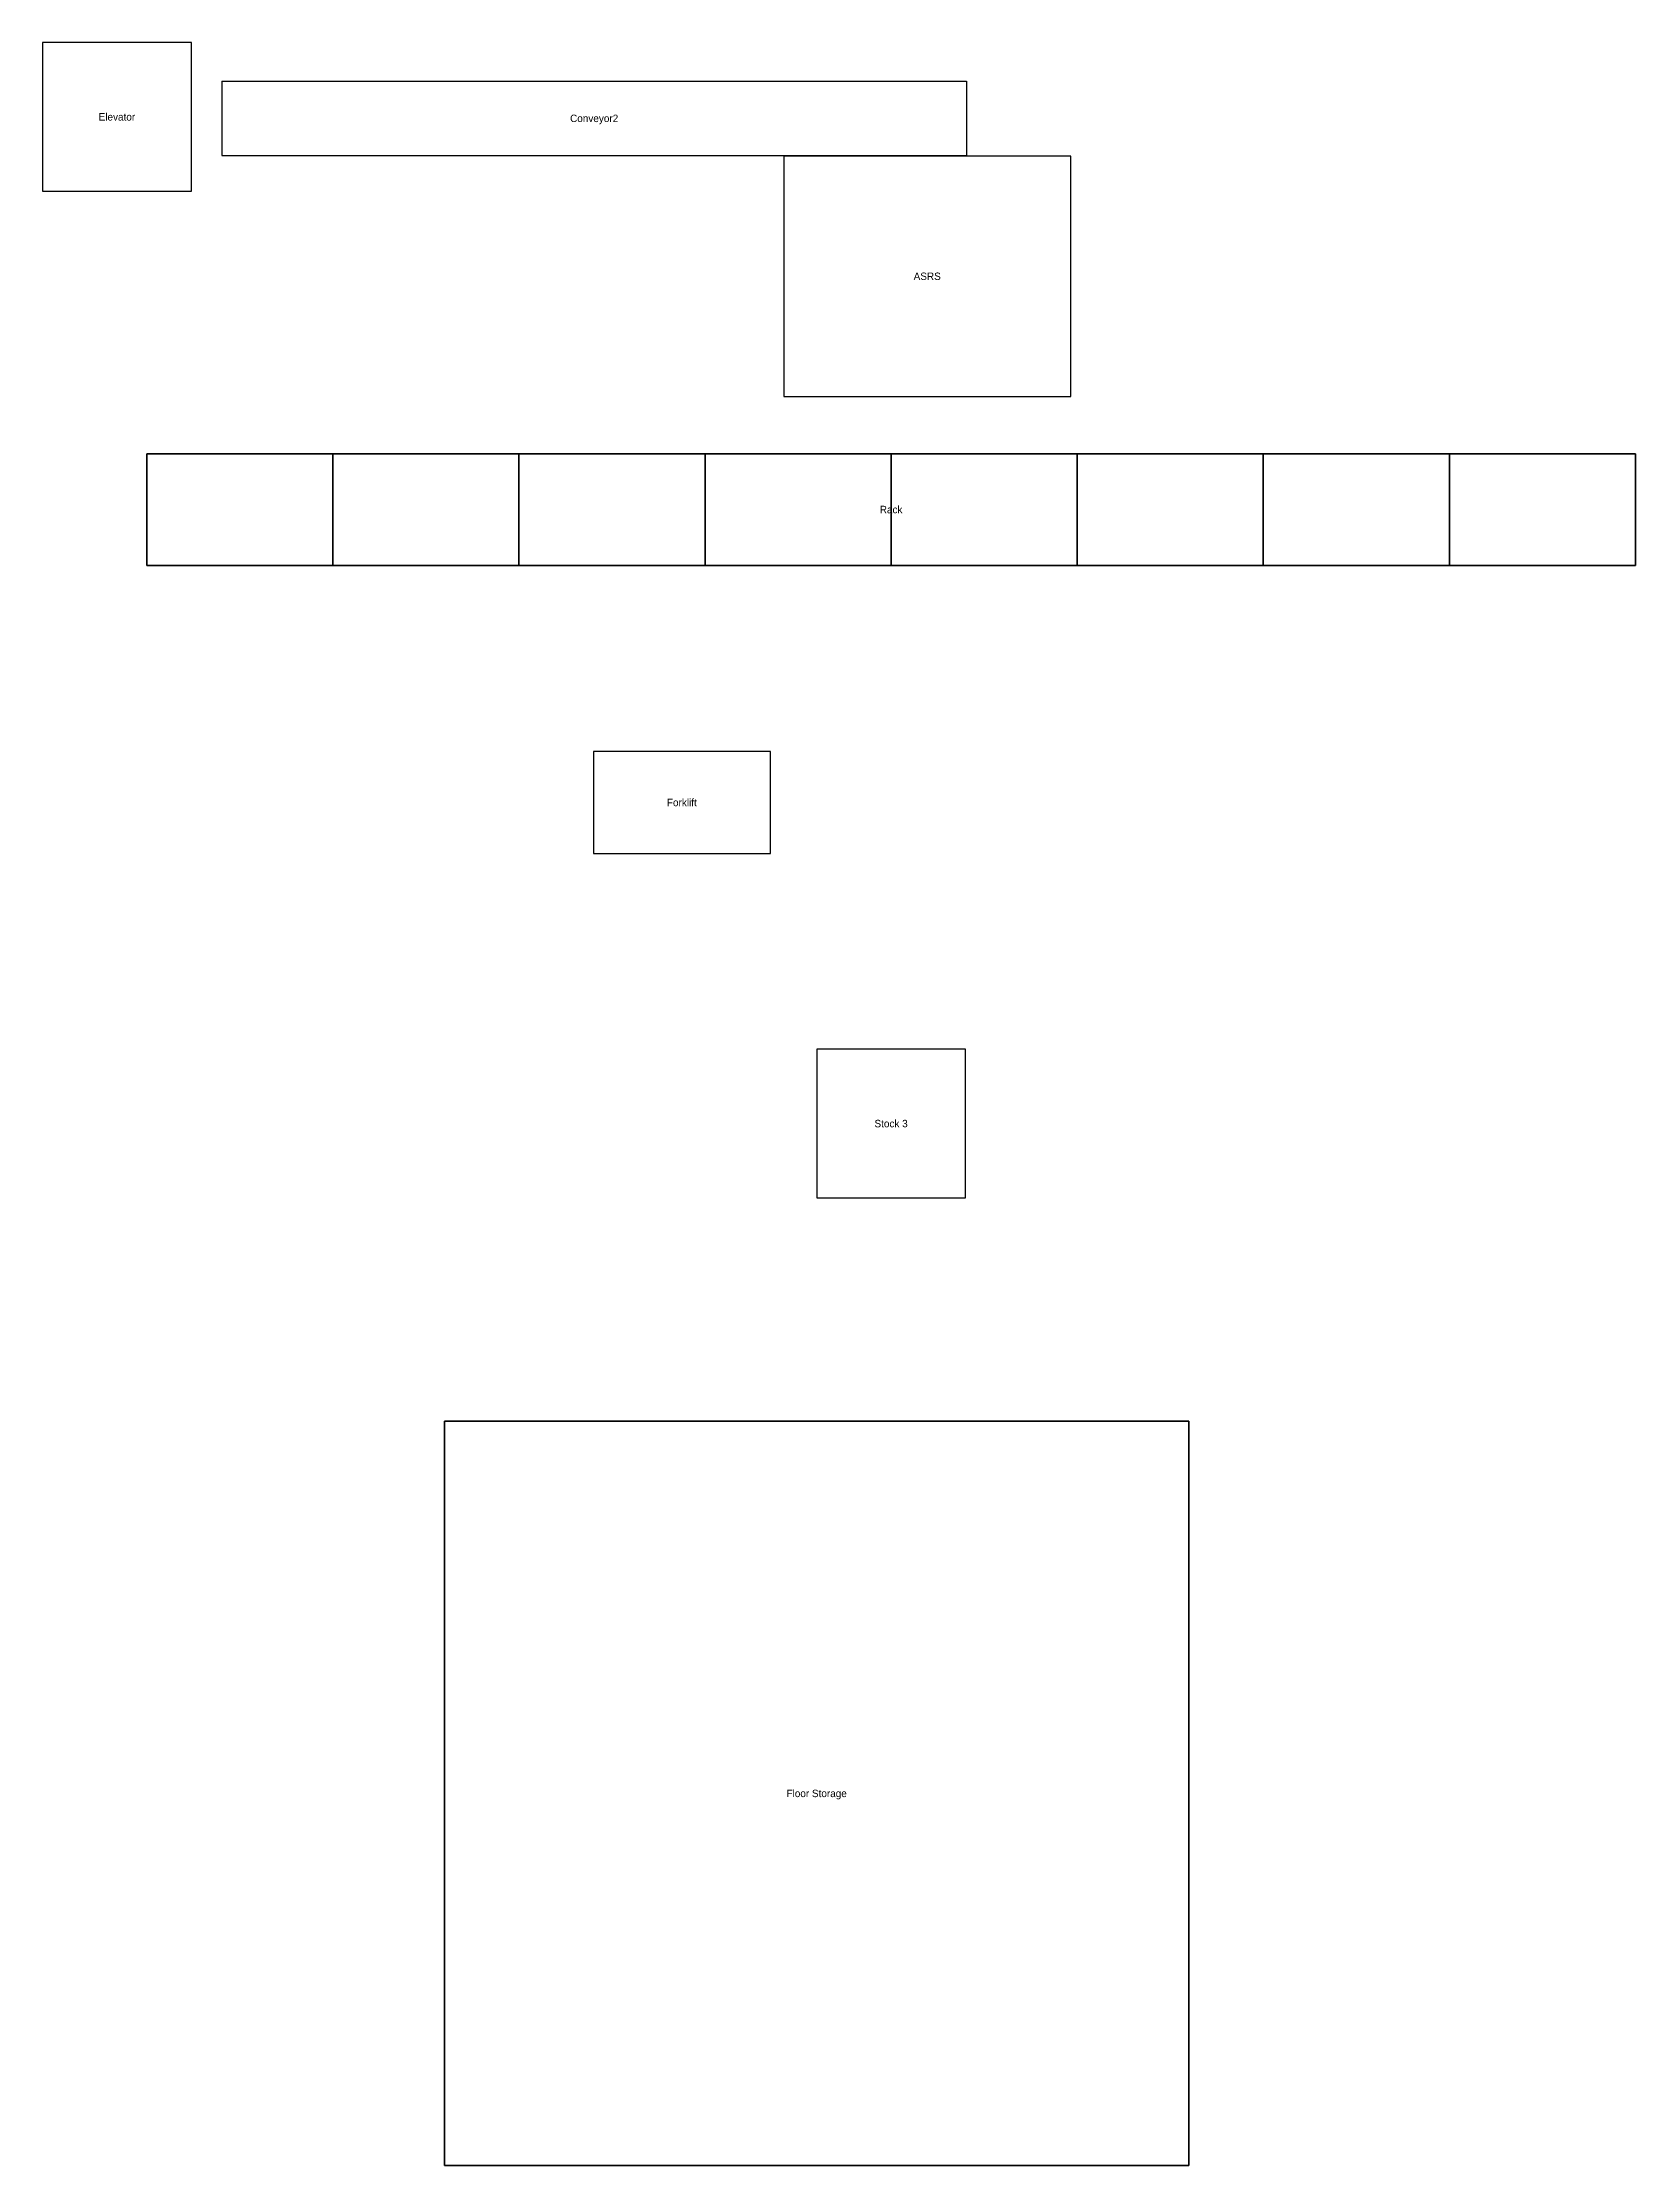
# Model space of a CAD drawing. Extents: x -27 to 16, y -14 to 14.5.
# Drawn here: x -5.4 to 16, y -14 to 14.53 of the extents above; entities that cross this region are included whole.
import ezdxf
from ezdxf.enums import TextEntityAlignment as Align

# ---------------------------------------------------------------- set-up
doc = ezdxf.new("R2010")
doc.units = 0
doc.header["$MEASUREMENT"] = 0
doc.layers.add('FRs', color=7, linetype='CONTINUOUS')
doc.layers.add('TEs', color=7, linetype='CONTINUOUS')

msp = doc.modelspace()

# ---------------------------------------------------------------- linework, layer by layer
at = {"layer": 'FRs', "color": 5}
for p, q in [((-2.989, 14.006, 3), (-2.989, 13.006, 3)), ((-2.989, 14.006, 3), (7.011, 14.006, 3)), ((7.011, 14.006, 3), (7.011, 13.006, 3)), ((-2.989, 13.006, 3), (7.011, 13.006, 3)), ((-4, 9), (-1.5, 9)), ((-4, 7.5), (-4, 9)), ((-4, 9, 1.4), (-1.5, 9, 1.4)), ((-4, 7.5, 1.4), (-4, 9, 1.4)), ((-4, 9, 2.8), (-1.5, 9, 2.8)), ((-4, 7.5, 2.8), (-4, 9, 2.8)), ((-4, 9, 4.2), (-1.5, 9, 4.2)), ((-4, 7.5, 4.2), (-4, 9, 4.2)), ((-4, 9, 5.6), (-1.5, 9, 5.6)), ((-4, 7.5, 5.6), (-4, 9, 5.6)), ((-4, 9, 7), (-1.5, 9, 7)), ((-4, 7.5, 7), (-4, 9, 7)), ((-4, 9), (-4, 7.5)), ((16, 9), (-4, 9)), ((-1.5, 9), (-1.5, 7.5)), ((-1.5, 9, 1.4), (-1.5, 7.5, 1.4)), ((-1.5, 9, 2.8), (-1.5, 7.5, 2.8)), ((-1.5, 9, 4.2), (-1.5, 7.5, 4.2)), ((-1.5, 9, 5.6), (-1.5, 7.5, 5.6)), ((-1.5, 9, 7), (-1.5, 7.5, 7)), ((-1.5, 9), (1, 9)), ((-1.5, 7.5), (-1.5, 9)), ((-1.5, 9, 1.4), (1, 9, 1.4)), ((-1.5, 7.5, 1.4), (-1.5, 9, 1.4)), ((-1.5, 9, 2.8), (1, 9, 2.8)), ((-1.5, 7.5, 2.8), (-1.5, 9, 2.8)), ((-1.5, 9, 4.2), (1, 9, 4.2)), ((-1.5, 7.5, 4.2), (-1.5, 9, 4.2)), ((-1.5, 9, 5.6), (1, 9, 5.6)), ((-1.5, 7.5, 5.6), (-1.5, 9, 5.6)), ((-1.5, 9, 7), (1, 9, 7)), ((-1.5, 7.5, 7), (-1.5, 9, 7)), ((1, 9), (1, 7.5)), ((1, 9, 1.4), (1, 7.5, 1.4)), ((1, 9, 2.8), (1, 7.5, 2.8)), ((1, 9, 4.2), (1, 7.5, 4.2)), ((1, 9, 5.6), (1, 7.5, 5.6)), ((1, 9, 7), (1, 7.5, 7)), ((1, 9), (3.5, 9)), ((1, 7.5), (1, 9)), ((1, 9, 1.4), (3.5, 9, 1.4)), ((1, 7.5, 1.4), (1, 9, 1.4)), ((1, 9, 2.8), (3.5, 9, 2.8)), ((1, 7.5, 2.8), (1, 9, 2.8)), ((1, 9, 4.2), (3.5, 9, 4.2)), ((1, 7.5, 4.2), (1, 9, 4.2)), ((1, 9, 5.6), (3.5, 9, 5.6)), ((1, 7.5, 5.6), (1, 9, 5.6)), ((1, 9, 7), (3.5, 9, 7)), ((1, 7.5, 7), (1, 9, 7)), ((3.5, 9), (3.5, 7.5)), ((3.5, 9, 1.4), (3.5, 7.5, 1.4)), ((3.5, 9, 2.8), (3.5, 7.5, 2.8)), ((3.5, 9, 4.2), (3.5, 7.5, 4.2)), ((3.5, 9, 5.6), (3.5, 7.5, 5.6)), ((3.5, 9, 7), (3.5, 7.5, 7)), ((3.5, 9), (6, 9)), ((3.5, 7.5), (3.5, 9)), ((3.5, 9, 1.4), (6, 9, 1.4)), ((3.5, 7.5, 1.4), (3.5, 9, 1.4)), ((3.5, 9, 2.8), (6, 9, 2.8)), ((3.5, 7.5, 2.8), (3.5, 9, 2.8)), ((3.5, 9, 4.2), (6, 9, 4.2)), ((3.5, 7.5, 4.2), (3.5, 9, 4.2)), ((3.5, 9, 5.6), (6, 9, 5.6)), ((3.5, 7.5, 5.6), (3.5, 9, 5.6)), ((3.5, 9, 7), (6, 9, 7)), ((3.5, 7.5, 7), (3.5, 9, 7)), ((6, 9), (6, 7.5)), ((6, 9, 1.4), (6, 7.5, 1.4)), ((6, 9, 2.8), (6, 7.5, 2.8)), ((6, 9, 4.2), (6, 7.5, 4.2)), ((6, 9, 5.6), (6, 7.5, 5.6)), ((6, 9, 7), (6, 7.5, 7)), ((6, 9), (8.5, 9)), ((6, 7.5), (6, 9)), ((6, 9, 1.4), (8.5, 9, 1.4)), ((6, 7.5, 1.4), (6, 9, 1.4)), ((6, 9, 2.8), (8.5, 9, 2.8)), ((6, 7.5, 2.8), (6, 9, 2.8)), ((6, 9, 4.2), (8.5, 9, 4.2)), ((6, 7.5, 4.2), (6, 9, 4.2)), ((6, 9, 5.6), (8.5, 9, 5.6)), ((6, 7.5, 5.6), (6, 9, 5.6)), ((6, 9, 7), (8.5, 9, 7)), ((6, 7.5, 7), (6, 9, 7)), ((8.5, 9), (8.5, 7.5)), ((8.5, 9, 1.4), (8.5, 7.5, 1.4)), ((8.5, 9, 2.8), (8.5, 7.5, 2.8)), ((8.5, 9, 4.2), (8.5, 7.5, 4.2)), ((8.5, 9, 5.6), (8.5, 7.5, 5.6)), ((8.5, 9, 7), (8.5, 7.5, 7)), ((8.5, 9), (11, 9)), ((8.5, 7.5), (8.5, 9)), ((8.5, 9, 1.4), (11, 9, 1.4)), ((8.5, 7.5, 1.4), (8.5, 9, 1.4)), ((8.5, 9, 2.8), (11, 9, 2.8)), ((8.5, 7.5, 2.8), (8.5, 9, 2.8)), ((8.5, 9, 4.2), (11, 9, 4.2)), ((8.5, 7.5, 4.2), (8.5, 9, 4.2)), ((8.5, 9, 5.6), (11, 9, 5.6)), ((8.5, 7.5, 5.6), (8.5, 9, 5.6)), ((8.5, 9, 7), (11, 9, 7)), ((8.5, 7.5, 7), (8.5, 9, 7)), ((11, 9), (11, 7.5)), ((11, 9, 1.4), (11, 7.5, 1.4)), ((11, 9, 2.8), (11, 7.5, 2.8)), ((11, 9, 4.2), (11, 7.5, 4.2)), ((11, 9, 5.6), (11, 7.5, 5.6)), ((11, 9, 7), (11, 7.5, 7)), ((11, 9), (13.5, 9)), ((11, 7.5), (11, 9)), ((11, 9, 1.4), (13.5, 9, 1.4)), ((11, 7.5, 1.4), (11, 9, 1.4)), ((11, 9, 2.8), (13.5, 9, 2.8)), ((11, 7.5, 2.8), (11, 9, 2.8)), ((11, 9, 4.2), (13.5, 9, 4.2)), ((11, 7.5, 4.2), (11, 9, 4.2)), ((11, 9, 5.6), (13.5, 9, 5.6)), ((11, 7.5, 5.6), (11, 9, 5.6)), ((11, 9, 7), (13.5, 9, 7)), ((11, 7.5, 7), (11, 9, 7)), ((13.5, 9), (13.5, 7.5)), ((13.5, 9, 1.4), (13.5, 7.5, 1.4)), ((13.5, 9, 2.8), (13.5, 7.5, 2.8)), ((13.5, 9, 4.2), (13.5, 7.5, 4.2)), ((13.5, 9, 5.6), (13.5, 7.5, 5.6)), ((13.5, 9, 7), (13.5, 7.5, 7)), ((13.5, 9), (16, 9)), ((13.5, 7.5), (13.5, 9)), ((13.5, 9, 1.4), (16, 9, 1.4)), ((13.5, 7.5, 1.4), (13.5, 9, 1.4)), ((13.5, 9, 2.8), (16, 9, 2.8)), ((13.5, 7.5, 2.8), (13.5, 9, 2.8)), ((13.5, 9, 4.2), (16, 9, 4.2)), ((13.5, 7.5, 4.2), (13.5, 9, 4.2)), ((13.5, 9, 5.6), (16, 9, 5.6)), ((13.5, 7.5, 5.6), (13.5, 9, 5.6)), ((13.5, 9, 7), (16, 9, 7)), ((13.5, 7.5, 7), (13.5, 9, 7)), ((16, 9), (16, 7.5)), ((16, 9, 1.4), (16, 7.5, 1.4)), ((16, 9, 2.8), (16, 7.5, 2.8)), ((16, 9, 4.2), (16, 7.5, 4.2)), ((16, 9, 5.6), (16, 7.5, 5.6)), ((16, 9, 7), (16, 7.5, 7)), ((16, 7.5), (16, 9)), ((-1.5, 7.5), (-4, 7.5)), ((-1.5, 7.5, 1.4), (-4, 7.5, 1.4)), ((-1.5, 7.5, 2.8), (-4, 7.5, 2.8)), ((-1.5, 7.5, 4.2), (-4, 7.5, 4.2)), ((-1.5, 7.5, 5.6), (-4, 7.5, 5.6)), ((-1.5, 7.5, 7), (-4, 7.5, 7)), ((-4, 7.5), (16, 7.5)), ((1, 7.5), (-1.5, 7.5)), ((1, 7.5, 1.4), (-1.5, 7.5, 1.4)), ((1, 7.5, 2.8), (-1.5, 7.5, 2.8)), ((1, 7.5, 4.2), (-1.5, 7.5, 4.2)), ((1, 7.5, 5.6), (-1.5, 7.5, 5.6)), ((1, 7.5, 7), (-1.5, 7.5, 7)), ((3.5, 7.5), (1, 7.5)), ((3.5, 7.5, 1.4), (1, 7.5, 1.4)), ((3.5, 7.5, 2.8), (1, 7.5, 2.8)), ((3.5, 7.5, 4.2), (1, 7.5, 4.2)), ((3.5, 7.5, 5.6), (1, 7.5, 5.6)), ((3.5, 7.5, 7), (1, 7.5, 7)), ((6, 7.5), (3.5, 7.5)), ((6, 7.5, 1.4), (3.5, 7.5, 1.4)), ((6, 7.5, 2.8), (3.5, 7.5, 2.8)), ((6, 7.5, 4.2), (3.5, 7.5, 4.2)), ((6, 7.5, 5.6), (3.5, 7.5, 5.6)), ((6, 7.5, 7), (3.5, 7.5, 7)), ((8.5, 7.5), (6, 7.5)), ((8.5, 7.5, 1.4), (6, 7.5, 1.4)), ((8.5, 7.5, 2.8), (6, 7.5, 2.8)), ((8.5, 7.5, 4.2), (6, 7.5, 4.2)), ((8.5, 7.5, 5.6), (6, 7.5, 5.6)), ((8.5, 7.5, 7), (6, 7.5, 7)), ((11, 7.5), (8.5, 7.5)), ((11, 7.5, 1.4), (8.5, 7.5, 1.4)), ((11, 7.5, 2.8), (8.5, 7.5, 2.8)), ((11, 7.5, 4.2), (8.5, 7.5, 4.2)), ((11, 7.5, 5.6), (8.5, 7.5, 5.6)), ((11, 7.5, 7), (8.5, 7.5, 7)), ((13.5, 7.5), (11, 7.5)), ((13.5, 7.5, 1.4), (11, 7.5, 1.4)), ((13.5, 7.5, 2.8), (11, 7.5, 2.8)), ((13.5, 7.5, 4.2), (11, 7.5, 4.2)), ((13.5, 7.5, 5.6), (11, 7.5, 5.6)), ((13.5, 7.5, 7), (11, 7.5, 7)), ((16, 7.5), (13.5, 7.5)), ((16, 7.5, 1.4), (13.5, 7.5, 1.4)), ((16, 7.5, 2.8), (13.5, 7.5, 2.8)), ((16, 7.5, 4.2), (13.5, 7.5, 4.2)), ((16, 7.5, 5.6), (13.5, 7.5, 5.6)), ((16, 7.5, 7), (13.5, 7.5, 7)), ((5, 1), (5, -1)), ((7, 1), (5, 1)), ((7, -1), (7, 1)), ((5, -1), (7, -1)), ((0, -4), (10, -4)), ((0, -14), (0, -4)), ((0, -4), (0, -14)), ((10, -4), (0, -4)), ((10, -4), (10, -14)), ((10, -14), (10, -4)), ((10, -14), (0, -14)), ((0, -14), (10, -14))]:
    msp.add_line(p, q, dxfattribs=at)
at = {"layer": 'TEs', "color": 1}
for p, q in [((-5.4, 14.526, 0.809), (-5.4, 12.526, 0.809)), ((-3.4, 14.526, 0.809), (-5.4, 14.526, 0.809)), ((-3.4, 12.526, 0.809), (-3.4, 14.526, 0.809)), ((4.557, 13), (4.557, 9.767)), ((8.413, 13), (4.557, 13)), ((8.413, 9.767), (8.413, 13)), ((-5.4, 12.526, 0.809), (-3.4, 12.526, 0.809)), ((4.557, 9.767), (8.413, 9.767)), ((2, 5), (2, 3.629)), ((4.378, 5), (2, 5)), ((4.378, 3.629), (4.378, 5)), ((2, 3.629), (4.378, 3.629))]:
    msp.add_line(p, q, dxfattribs=at)

# ---------------------------------------------------------------- texts
at = {"layer": 'FRs', "color": 5}
for s, p in [('Conveyor2', (2.011, 13.506, 3)), ('Rack', (6, 8.25)), ('Stock 3', (6, 0)), ('Floor Storage', (5, -9))]:
    msp.add_text(s, height=0.1, dxfattribs=at).set_placement(p, align=Align.MIDDLE_CENTER)
at = {"layer": 'TEs', "color": 1}
for s, p in [('Elevator', (-4.4, 13.526, 0.809)), ('ASRS', (6.485, 11.384)), ('Forklift', (3.189, 4.314))]:
    msp.add_text(s, height=0.1, dxfattribs=at).set_placement(p, align=Align.MIDDLE_CENTER)

doc.saveas('drawing.dxf')
